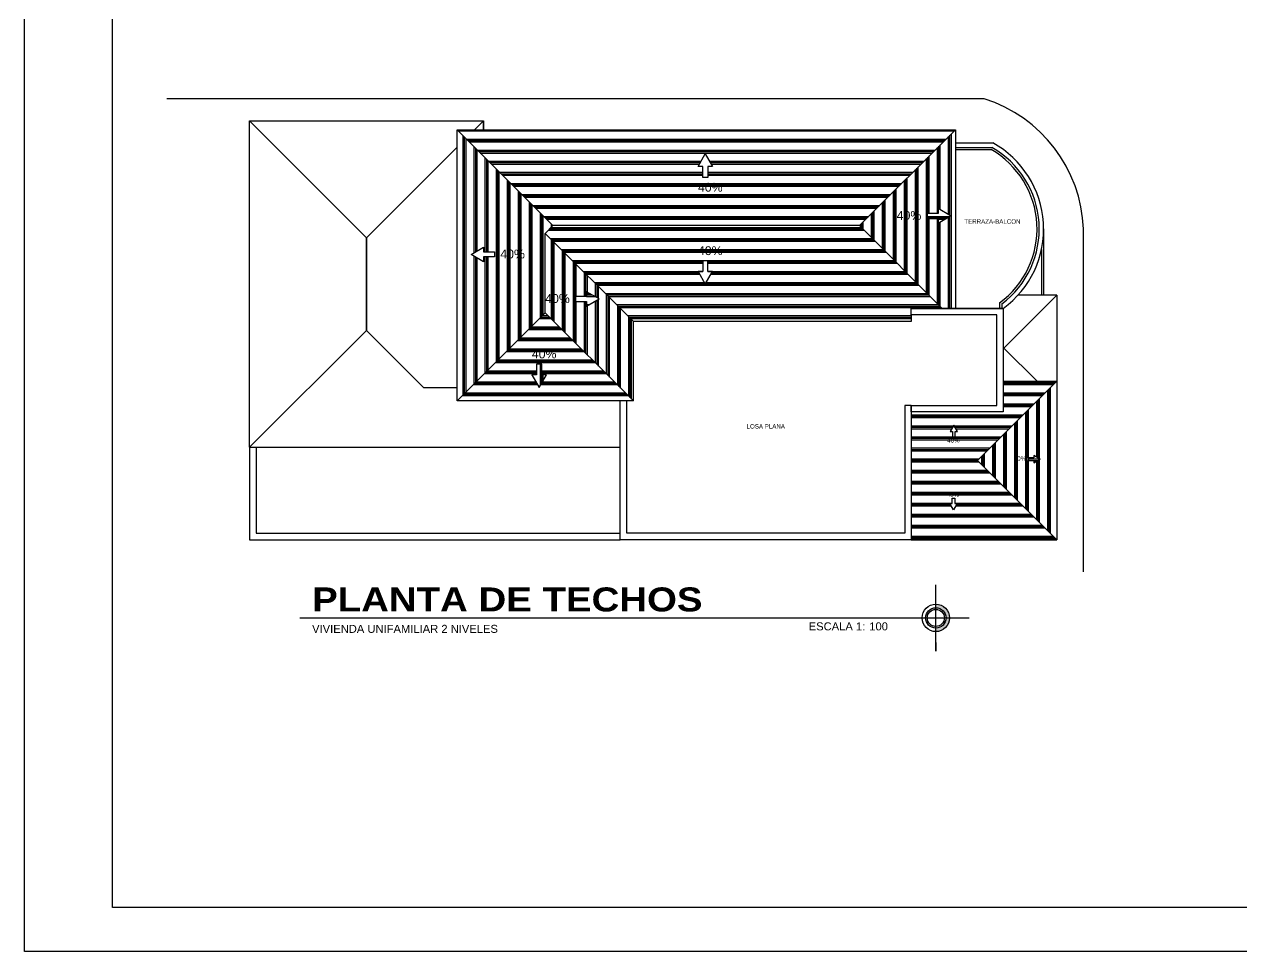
# Model space of a CAD drawing. Header units: inches. Extents: x -370 to 18, y -197 to 199.
# Drawn here: x -106.12 to -78.53, y 7.42 to 28.44 of the extents above; entities that cross this region are included whole.
import ezdxf

# ---------------------------------------------------------------- set-up
doc = ezdxf.new("R2010")
doc.units = ezdxf.units.IN
doc.header["$MEASUREMENT"] = 0
doc.layers.add('MUEBLES', color=7, linetype='Continuous')
doc.styles.add('1', font='arial.ttf')
doc.styles.add('2', font='')
doc.styles.get("Standard").update_dxf_attribs({"font": 'arial.ttf'})
doc.styles.get('2').set_extended_font_data('Arial Black')
pattern_1 = [(0, (-210.60552, 1.7727), (6e-17, 0.25), []), (0, (-210.60552, 1.80394), (6e-17, 0.25), []), (0, (-210.60552, 1.8352), (6e-17, 0.25), [])]
pattern_2 = [(90, (-210.60552, 1.7727), (-0.25, 2e-17), []), (90, (-210.63677, 1.7727), (-0.25, 2e-17), []), (90, (-210.66802, 1.7727), (-0.25, 2e-17), [])]

# ---------------------------------------------------------------- blocks, each defined once
blk = doc.blocks.new('*U44')
h = blk.add_hatch(color=1)
h.paths.add_polyline_path([(15.89, 0.255), (15.89, 0.343, -0.414214), (16.233, 0), (16.145, 0, 0.414214)])
h.paths.add_polyline_path([(16.145, 0), (16.233, 0, -0.414214), (15.89, -0.343), (15.89, -0.255, 0.414214)])
h = blk.add_hatch(color=1)
h.paths.add_polyline_path([(15.635, 0), (15.676, 0, 0.414214), (15.89, -0.214), (15.89, -0.255, -0.414214)])
h.paths.add_polyline_path([(15.89, 0.255), (15.89, 0.214, 0.414214), (15.676, 0), (15.635, 0, -0.414214)])
at = {"color": 13}
for p, q in [((15.89, -0.83), (15.89, 0.83)), ((0, 0), (16.72, 0))]:
    blk.add_line(p, q, dxfattribs=at)
at = {"color": 5}
for p, q in [((15.89, 0.611), (15.89, 0.83)), ((0, 0), (0.218, 0)), ((16.501, 0), (16.72, 0)), ((15.89, -0.611), (15.89, -0.83))]:
    blk.add_line(p, q, dxfattribs=at)
at = {"color": 13}
for radius in [0.343, 0.255, 0.214]:
    blk.add_circle((15.89, 0), radius, dxfattribs=at)
at = {"color": 2, "linetype": 'Continuous', "style": '1'}
blk.add_text('ESCALA 1:', height=0.2, dxfattribs=at).set_placement((12.714, -0.311))
at = {"color": 1, "linetype": 'Continuous', "style": '2'}
blk.add_attdef('TITULO', (0.308, 0.162), '', height=0.6, dxfattribs=at)
at = {"color": 2, "linetype": 'Continuous', "style": '1'}
blk.add_attdef('DESCRIPCION', (0.308, -0.373), '', height=0.2, dxfattribs=at)
at = {"color": 2, "style": '1'}
blk.add_attdef('ESCALA', (14.227, -0.311), '', height=0.2, dxfattribs=at)

msp = doc.modelspace()

# ---------------------------------------------------------------- hatches: boundary and pattern name
h = msp.add_hatch()
h.set_pattern_fill('PLAST', color=2)
h.set_pattern_definition(pattern_1)
h.paths.add_polyline_path([(-96.30955, 26.05126), (-94.13455, 23.87626), (-87.1879, 23.87626), (-85.0129, 26.05126)])
h.paths.add_polyline_path([(-90.5176, 25.21958), (-90.6249, 25.21958), (-90.6249, 24.97132), (-90.73959, 24.97132), (-90.73959, 25.21958), (-90.84688, 25.21958), (-90.68224, 25.50474)], flags=16)
h.paths.add_polyline_path([(-85.65554, 24.15433), (-85.40727, 24.15433), (-85.40727, 24.26162), (-85.12211, 24.09698), (-85.40727, 23.93234), (-85.40727, 24.03964), (-85.65554, 24.03964)], flags=17)
h.paths.add_polyline_path([(-90.90253, 24.5338), (-90.24332, 24.5338), (-90.24332, 24.94595), (-90.90253, 24.94595)], flags=24)
h.paths.add_polyline_path([(-86.37726, 23.8944), (-85.71805, 23.8944), (-85.71805, 24.30654), (-86.37726, 24.30654)], flags=25)
h = msp.add_hatch()
h.set_pattern_fill('PLAST', color=2, angle=90)
h.set_pattern_definition(pattern_2)
h.paths.add_polyline_path([(-96.30955, 26.05126), (-96.30955, 19.90126), (-94.31123, 21.89958), (-94.31123, 23.69958), (-94.13455, 23.87626)])
h.paths.add_polyline_path([(-95.70708, 23.38824), (-95.70708, 23.28095), (-95.45882, 23.28095), (-95.45882, 23.16625), (-95.70708, 23.16625), (-95.70708, 23.05896), (-95.99224, 23.2236)], flags=16)
h.paths.add_polyline_path([(-94.39007, 20.73901), (-94.39007, 20.49075), (-94.28278, 20.49075), (-94.44741, 20.20559), (-94.61205, 20.49075), (-94.50476, 20.49075), (-94.50476, 20.73901)], flags=16)
h.paths.add_polyline_path([(-95.38266, 23.02102), (-94.72345, 23.02102), (-94.72345, 23.43316), (-95.38266, 23.43316)], flags=24)
h.paths.add_polyline_path([(-94.6677, 20.76207), (-94.00849, 20.76207), (-94.00849, 21.17421), (-94.6677, 21.17421)], flags=24)
h = msp.add_hatch()
h.set_pattern_fill('PLAST', color=2, angle=90)
h.set_pattern_definition(pattern_2)
h.paths.add_polyline_path([(-85.0129, 26.05126), (-87.1879, 23.87626), (-85.3129, 22.00126), (-85.0129, 22.00126)])
h.paths.add_polyline_path([(-85.65554, 24.03964), (-85.65554, 24.15433), (-85.40727, 24.15433), (-85.40727, 24.26162), (-85.12211, 24.09698), (-85.40727, 23.93234), (-85.40727, 24.03964)], flags=16)
h.paths.add_polyline_path([(-86.37726, 23.8944), (-85.71805, 23.8944), (-85.71805, 24.30654), (-86.37726, 24.30654)], flags=24)
h = msp.add_hatch()
h.set_pattern_fill('PLAST', color=2)
h.set_pattern_definition(pattern_1)
h.paths.add_polyline_path([(-93.37506, 22.04857), (-93.37506, 22.15586), (-93.62332, 22.15586), (-93.62332, 22.27056), (-93.37506, 22.27056), (-93.37506, 22.37785), (-93.0899, 22.21321)], flags=16)
h.paths.add_polyline_path([(-87.1879, 23.87626), (-94.13455, 23.87626), (-94.31123, 23.69958), (-92.3129, 21.70126), (-86.0129, 21.70126), (-86.0129, 21.85126), (-86.0129, 22.00126), (-85.3129, 22.00126)])
h.paths.add_polyline_path([(-90.84688, 22.83294), (-90.73959, 22.83294), (-90.73959, 23.0812), (-90.6249, 23.0812), (-90.6249, 22.83294), (-90.5176, 22.83294), (-90.68224, 22.54778)], flags=16)
h.paths.add_polyline_path([(-90.90253, 23.10425), (-90.24332, 23.10425), (-90.24332, 23.5164), (-90.90253, 23.5164)], flags=24)
h = msp.add_hatch()
h.set_pattern_fill('PLAST', color=2, angle=90)
h.set_pattern_definition(pattern_2)
h.paths.add_polyline_path([(-94.39007, 20.73901), (-94.39007, 20.49075), (-94.28278, 20.49075), (-94.44741, 20.20559), (-94.61205, 20.49075), (-94.50476, 20.49075), (-94.50476, 20.73901)], flags=16)
h.paths.add_polyline_path([(-92.3129, 21.70126), (-94.31123, 23.69958), (-94.31123, 21.89958), (-92.3129, 19.90126)])
h.paths.add_polyline_path([(-93.37506, 22.04857), (-93.37506, 22.15586), (-93.62332, 22.15586), (-93.62332, 22.27056), (-93.37506, 22.27056), (-93.37506, 22.37785), (-93.0899, 22.21321)], flags=16)
h.paths.add_polyline_path([(-94.6677, 20.76207), (-94.00849, 20.76207), (-94.00849, 21.17421), (-94.6677, 21.17421)], flags=24)
h = msp.add_hatch()
h.set_pattern_fill('PLAST', color=2)
h.set_pattern_definition(pattern_1)
h.paths.add_polyline_path([(-92.3129, 19.90126), (-94.31123, 21.89958), (-96.30955, 19.90126)])
h.paths.add_polyline_path([(-94.50476, 20.73901), (-94.39007, 20.73901), (-94.39007, 20.49075), (-94.28278, 20.49075), (-94.44741, 20.20559), (-94.61205, 20.49075), (-94.50476, 20.49075)], flags=16)
h.paths.add_polyline_path([(-94.6677, 20.76207), (-94.00849, 20.76207), (-94.00849, 21.17421), (-94.6677, 21.17421)], flags=24)
h = msp.add_hatch()
h.set_pattern_fill('PLAST', color=2)
h.set_pattern_definition(pattern_1)
h.paths.add_polyline_path([(-82.7129, 20.35126), (-83.92772, 20.35126), (-83.92772, 19.65126), (-86.0129, 19.65126), (-86.0129, 18.55126), (-84.5129, 18.55126)])
h.paths.add_polyline_path([(-84.96512, 19.20917), (-85.01877, 19.20917), (-85.01877, 19.08504), (-85.07611, 19.08504), (-85.07611, 19.20917), (-85.12976, 19.20917), (-85.04744, 19.35175)], flags=16)
h.paths.add_polyline_path([(-83.23192, 18.66376), (-83.08934, 18.58144), (-83.23192, 18.49913), (-83.23192, 18.55277), (-83.35605, 18.55277), (-83.35605, 18.61012), (-83.23192, 18.61012)], flags=16)
h.paths.add_polyline_path([(-85.21496, 18.90199), (-84.88535, 18.90199), (-84.88535, 19.10806), (-85.21496, 19.10806)], flags=24)
h.paths.add_polyline_path([(-83.70594, 18.49261), (-83.37634, 18.49261), (-83.37634, 18.69868), (-83.70594, 18.69868)], flags=24)
h = msp.add_hatch()
h.set_pattern_fill('PLAST', color=2, angle=90)
h.set_pattern_definition(pattern_2)
h.paths.add_polyline_path([(-82.7129, 20.35126), (-84.5129, 18.55126), (-82.7129, 16.75126)])
h.paths.add_polyline_path([(-83.23192, 18.66376), (-83.08934, 18.58144), (-83.23192, 18.49913), (-83.23192, 18.55277), (-83.35605, 18.55277), (-83.35605, 18.61012), (-83.23192, 18.61012)], flags=16)
h.paths.add_polyline_path([(-83.70594, 18.49261), (-83.37634, 18.49261), (-83.37634, 18.69868), (-83.70594, 18.69868)], flags=24)
h = msp.add_hatch()
h.set_pattern_fill('PLAST', color=2)
h.set_pattern_definition(pattern_1)
h.paths.add_polyline_path([(-83.23192, 18.66376), (-83.08934, 18.58144), (-83.23192, 18.49913), (-83.23192, 18.55277), (-83.35605, 18.55277), (-83.35605, 18.61012), (-83.23192, 18.61012)], flags=16)
h.paths.add_polyline_path([(-84.5129, 18.55126), (-86.0129, 18.55126), (-86.0129, 16.75126), (-82.7129, 16.75126)])
h.paths.add_polyline_path([(-85.02907, 17.69952), (-85.02907, 17.57539), (-84.97542, 17.57539), (-85.05774, 17.43281), (-85.14006, 17.57539), (-85.08641, 17.57539), (-85.08641, 17.69952)], flags=16)
h.paths.add_polyline_path([(-83.70594, 18.49261), (-83.37634, 18.49261), (-83.37634, 18.69868), (-83.70594, 18.69868)], flags=24)
h.paths.add_polyline_path([(-85.22526, 17.67534), (-84.89565, 17.67534), (-84.89565, 17.88141), (-85.22526, 17.88141)], flags=24)

# ---------------------------------------------------------------- linework, layer by layer
at = {"color": 8}
for p, q in [((-84.36185, 26.75126), (-102.88965, 26.75126)), ((-83.0129, 23.80126), (-83.0129, 22.30126)), ((-82.1129, 16.02785), (-82.1129, 23.80126)), ((-83.0629, 23.33187), (-83.0629, 22.30126)), ((-101.0129, 18.85126), (-101.0129, 16.75126)), ((-100.8629, 18.85126), (-100.8629, 16.90126)), ((-100.8629, 16.90126), (-92.6129, 16.90126)), ((-101.0129, 16.75126), (-92.6129, 16.75126))]:
    msp.add_line(p, q, dxfattribs=at)
at = {"color": 1}
for p, q in [((-101.0129, 26.25126), (-95.7129, 26.25126)), ((-101.0129, 26.25126), (-98.3629, 23.60126)), ((-95.7129, 26.25126), (-95.9129, 26.05126)), ((-95.7129, 26.05126), (-95.7129, 26.25126)), ((-85.0129, 25.75126), (-84.1629, 25.75126)), ((-96.31268, 25.65149), (-98.3629, 23.60126)), ((-85.0129, 25.65126), (-84.18903, 25.65126)), ((-85.0129, 25.60126), (-84.20234, 25.60126)), ((-98.3629, 23.60126), (-98.3629, 21.50126)), ((-84.01074, 22.12638), (-84.01074, 22.00126)), ((-83.96074, 22.10126), (-83.96074, 22.00126)), ((-83.9129, 21.10126), (-82.7129, 22.30126)), ((-82.7129, 22.30126), (-83.5934, 22.30126)), ((-82.7129, 22.30126), (-82.7129, 19.90126)), ((-101.0129, 18.85126), (-98.3629, 21.50126)), ((-97.0629, 20.20126), (-98.3629, 21.50126)), ((-83.9129, 21.10126), (-83.1629, 20.35126)), ((-96.30955, 20.20126), (-97.0629, 20.20126)), ((-101.0129, 18.85126), (-92.6129, 18.85126))]:
    msp.add_line(p, q, dxfattribs=at)
at = {"color": 4}
for p, q in [((-96.30955, 26.05126), (-85.0129, 26.05126)), ((-96.30955, 19.90126), (-96.30955, 26.05126)), ((-94.13455, 23.87626), (-96.30955, 26.05126)), ((-87.1879, 23.87626), (-85.0129, 26.05126)), ((-85.0129, 26.05126), (-85.0129, 22.00126)), ((-94.31123, 23.69958), (-94.13455, 23.87626)), ((-87.1879, 23.87626), (-94.13455, 23.87626)), ((-87.1879, 23.87626), (-85.3129, 22.00126)), ((-94.31123, 23.69958), (-92.3129, 21.70126)), ((-94.31123, 21.89958), (-94.31123, 23.69958)), ((-94.31123, 21.89958), (-96.30955, 19.90126)), ((-94.31123, 21.89958), (-92.3129, 19.90126)), ((-86.0129, 21.85126), (-86.0129, 21.70126)), ((-83.92772, 22.00126), (-83.92772, 21.40126)), ((-86.0129, 21.70126), (-92.3129, 21.70126)), ((-92.3129, 19.90126), (-92.3129, 21.70126)), ((-83.92772, 20.80126), (-83.92772, 20.35126)), ((-84.5129, 18.55126), (-82.7129, 20.35126)), ((-83.92772, 20.35126), (-82.7129, 20.35126)), ((-83.92772, 20.20126), (-83.92772, 19.65126)), ((-82.7129, 20.35126), (-82.7129, 16.75126)), ((-92.3129, 19.90126), (-96.30955, 19.90126)), ((-83.92772, 19.65126), (-85.4629, 19.65126)), ((-84.5129, 18.55126), (-86.0129, 18.55126)), ((-84.5129, 18.55126), (-82.7129, 16.75126)), ((-86.0129, 16.75126), (-82.7129, 16.75126))]:
    msp.add_line(p, q, dxfattribs=at)
at = {"color": 6}
msp.add_line((-83.92772, 22.00126), (-85.3129, 22.00126), dxfattribs=at)
at = {"color": 3}
for p, q in [((-92.6129, 16.75126), (-92.6129, 19.90126)), ((-92.4629, 16.90126), (-92.4629, 19.90126)), ((-86.1629, 19.80126), (-86.1629, 16.90126)), ((-86.0129, 19.80126), (-86.1629, 19.80126)), ((-86.0129, 19.80126), (-86.0129, 16.75126)), ((-86.1629, 16.90126), (-92.4629, 16.90126)), ((-86.0129, 16.75126), (-92.6129, 16.75126))]:
    msp.add_line(p, q, dxfattribs=at)
at = {"color": 8}
msp.add_arc((-85.31984, 23.68868), 3.20891, 2.010493, 72.630074, dxfattribs=at)
at = {"color": 1}
for radius, start, end in [(2.22826, 306.117987, 61.059412), (2.07826, 306.30238, 60.009556), (2.12826, 306.986788, 60.372104)]:
    msp.add_arc((-85.24117, 23.80126), radius, start, end, dxfattribs=at)
at = {"layer": 'MUEBLES', "color": 1}
msp.add_lwpolyline([(-46.71618, 49.4653), (-46.71618, 7.4153), (-106.11618, 7.4153), (-106.11618, 49.4653)], close=True, dxfattribs=at)
at = {"layer": 'MUEBLES', "color": 6}
for points in [[(-48.71618, 48.4653), (-48.71618, 8.4153), (-104.11618, 8.4153), (-104.11618, 48.4653)], [(-86.0129, 19.80126), (-84.07772, 19.80126), (-84.07772, 21.85126), (-86.0129, 21.85126), (-86.0129, 22.00126), (-83.92772, 22.00126), (-83.92772, 19.65126), (-86.0129, 19.65126)]]:
    msp.add_lwpolyline(points, close=True, dxfattribs=at)
at = {"layer": 'MUEBLES', "color": 1}
for points in [[(-101.0129, 26.25126), (-98.3629, 23.60126), (-98.3629, 21.50126), (-101.0129, 18.85126), (-101.0129, 26.25126)], [(-95.9129, 26.05126), (-95.7129, 26.25126)], [(-95.7129, 26.25126), (-95.7129, 26.05126)], [(-96.30972, 20.20126), (-97.0629, 20.20126), (-98.3629, 21.50126), (-98.3629, 23.60126), (-96.31268, 25.65149)]]:
    msp.add_lwpolyline(points, dxfattribs=at)
at = {"layer": 'MUEBLES', "color": 2}
for points in [[(-90.6249, 25.21958), (-90.6249, 24.97132), (-90.73959, 24.97132), (-90.73959, 25.21958), (-90.84688, 25.21958), (-90.68224, 25.50474), (-90.5176, 25.21958), (-90.6249, 25.21958)], [(-85.40727, 24.15433), (-85.65554, 24.15433), (-85.65554, 24.03964), (-85.40727, 24.03964), (-85.40727, 23.93234), (-85.12211, 24.09698), (-85.40727, 24.26162), (-85.40727, 24.15433)], [(-95.70708, 23.28095), (-95.45882, 23.28095), (-95.45882, 23.16625), (-95.70708, 23.16625), (-95.70708, 23.05896), (-95.99224, 23.2236), (-95.70708, 23.38824), (-95.70708, 23.28095)], [(-90.6249, 22.83294), (-90.6249, 23.0812), (-90.73959, 23.0812), (-90.73959, 22.83294), (-90.84688, 22.83294), (-90.68224, 22.54778), (-90.5176, 22.83294), (-90.6249, 22.83294)], [(-93.37506, 22.27056), (-93.62332, 22.27056), (-93.62332, 22.15586), (-93.37506, 22.15586), (-93.37506, 22.04857), (-93.0899, 22.21321), (-93.37506, 22.37785), (-93.37506, 22.27056)], [(-94.39007, 20.49075), (-94.39007, 20.73901), (-94.50476, 20.73901), (-94.50476, 20.49075), (-94.61205, 20.49075), (-94.44741, 20.20559), (-94.28278, 20.49075), (-94.39007, 20.49075)], [(-85.07611, 19.20917), (-85.07611, 19.08504), (-85.01877, 19.08504), (-85.01877, 19.20917), (-84.96512, 19.20917), (-85.04744, 19.35175), (-85.12976, 19.20917), (-85.07611, 19.20917)], [(-83.23192, 18.61012), (-83.35605, 18.61012), (-83.35605, 18.55277), (-83.23192, 18.55277), (-83.23192, 18.49913), (-83.08934, 18.58144), (-83.23192, 18.66376), (-83.23192, 18.61012)], [(-85.08641, 17.57539), (-85.08641, 17.69952), (-85.02907, 17.69952), (-85.02907, 17.57539), (-84.97542, 17.57539), (-85.05774, 17.43281), (-85.14006, 17.57539), (-85.08641, 17.57539)]]:
    msp.add_lwpolyline(points, dxfattribs=at)

# ---------------------------------------------------------------- block references
at = {"xscale": 0.9073029058261515, "yscale": 0.9073029058261515, "zscale": 0.9073029058261515}
msp.add_blockref('*U44', (-99.87356, 14.98193), dxfattribs=at).add_auto_attribs({'TITULO': 'PLANTA DE TECHOS', 'DESCRIPCION': 'VIVIENDA UNIFAMILIAR 2 NIVELES', 'ESCALA': '100'})

# ---------------------------------------------------------------- texts
at = {"color": 2}
for s, insert, char_height, attachment_point in [('40%', (-90.84898, 24.84642), 0.2, 1), ('40%', (-85.78524, 24.20702), 0.2, 3), ('TERRAZA-BALCON', (-84.81098, 24.01981), 0.1, 1), ('40%', (-95.32911, 23.33364), 0.2, 1), ('40%', (-90.84898, 23.2061), 0.2, 7), ('40%', (-93.75303, 22.32325), 0.2, 3), ('40%', (-94.61416, 20.86391), 0.2, 7), ('LOSA PLANA', (-89.74603, 19.37608), 0.1, 1), ('40%', (-84.91895, 19.0583), 0.1, 3), ('40%', (-83.40993, 18.64892), 0.1, 3), ('40%', (-84.92925, 17.72626), 0.1, 9)]:
    msp.add_mtext(s, dxfattribs=dict(at, insert=insert, char_height=char_height, attachment_point=attachment_point))

doc.saveas('drawing.dxf')
